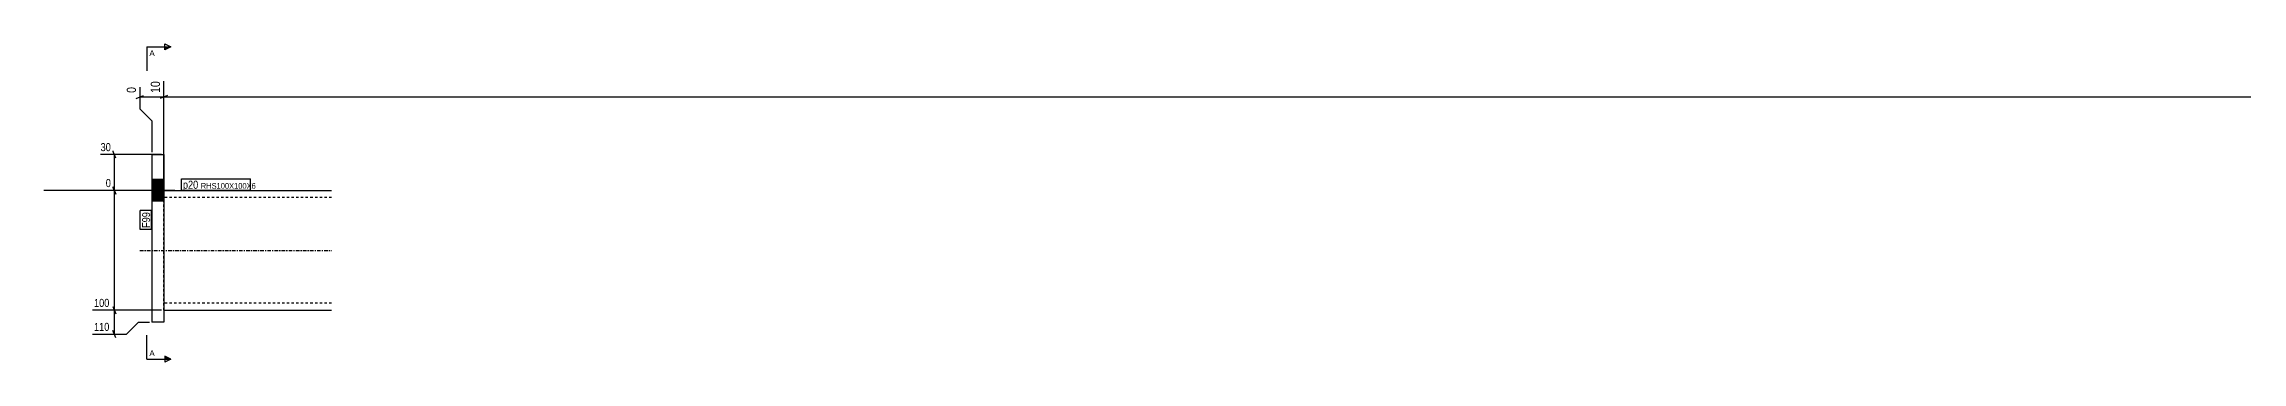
# Model space of a CAD drawing. Header units: millimetres. Extents: x 5 to 26008, y 5 to 1207.
# Drawn here: x 22338 to 24173, y 5 to 270 of the extents above; entities that cross this region are included whole.
import ezdxf

# ---------------------------------------------------------------- set-up
doc = ezdxf.new("R2010")
doc.units = ezdxf.units.MM
doc.linetypes.add('DXK_LINE_DOT2', pattern=[3.9198, 1.9599, -1.9599])
doc.linetypes.add('DXK_LINE_DOT3', pattern=[5.9187, 2.979, -0.9799, 0.9799, -0.9799])
for name, color, linetype in [('MÅLSÆTNING', 7, 'Continuous'), ('STÅL', 7, 'Continuous'), ('TEKST', 7, 'Continuous')]:
    doc.layers.add(name, color=color, linetype=linetype)
doc.styles.add('Arial', font='ARIAL.TTF', dxfattribs={"height": 0.2})
doc.styles.add('Arial Narrow', font='ARIALN.TTF', dxfattribs={"height": 0.2})

msp = doc.modelspace()

# ---------------------------------------------------------------- hatches: boundary and pattern name
at = {"layer": 'STÅL', "linetype": 'Continuous'}
msp.add_hatch(color=96, dxfattribs=at).paths.add_polyline_path([(22437.8, 139), (22437.8, 157), (22427.8, 157), (22427.8, 139)])
msp.add_hatch(color=96, dxfattribs=at).paths.add_polyline_path([(22437.8, 139), (22437.8, 157), (22427.8, 157), (22427.8, 139)])

# ---------------------------------------------------------------- linework, layer by layer
at = {"layer": 'MÅLSÆTNING', "color": 7, "linetype": 'Continuous'}
for p, q in [((22437.8, 150), (22437.8, 239.1)), ((22437.8, 150), (22437.8, 239.1)), ((22414.8, 224.8), (22420.8, 227.2)), ((22417.8, 234.2), (22417.8, 216)), ((22417.8, 226), (22437.8, 226)), ((22440.8, 227.2), (22434.8, 224.8)), ((22440.8, 227.2), (22434.8, 224.8)), ((22437.8, 226), (24702.8, 226)), ((22417.8, 216), (22427.8, 206)), ((22427.8, 206), (22427.8, 180)), ((22435.8, 178), (22385.1, 178)), ((22397.8, 175), (22395.4, 181)), ((22396.6, 148), (22396.6, 178)), ((22425.8, 148), (22389.4, 148)), ((22425.8, 148), (22389.4, 148)), ((22395.4, 151), (22397.8, 145)), ((22397.8, 145), (22395.4, 151)), ((22396.6, 48), (22396.6, 148)), ((22435.8, 48), (22378.3, 48)), ((22435.8, 48), (22378.3, 48)), ((22395.4, 51), (22397.8, 45)), ((22395.4, 51), (22397.8, 45)), ((22396.6, 28), (22396.6, 48)), ((22406.6, 28), (22416.6, 38)), ((22416.6, 38), (22425.8, 38)), ((22378.3, 28), (22406.6, 28)), ((22397.8, 25), (22395.4, 31))]:
    msp.add_line(p, q, dxfattribs=at)
at = {"layer": 'STÅL', "color": 2, "linetype": 'Continuous'}
for p, q in [((22427.8, 178), (22437.8, 178)), ((22427.8, 178), (22427.8, 38)), ((22437.8, 178), (22437.8, 38)), ((22437.8, 148), (22577.8, 148)), ((22437.8, 38), (22427.8, 38)), ((22437.8, 48), (22577.8, 48))]:
    msp.add_line(p, q, dxfattribs=at)
at = {"layer": 'STÅL', "color": 96, "linetype": 'Continuous'}
for p, q in [((22447, 148), (22337.8, 148)), ((22447, 148), (22337.8, 148)), ((22437.8, 157), (22427.8, 157)), ((22437.8, 157), (22427.8, 157)), ((22437.8, 139), (22427.8, 139)), ((22437.8, 139), (22427.8, 139))]:
    msp.add_line(p, q, dxfattribs=at)
at = {"layer": 'STÅL', "color": 7, "linetype": 'DXK_LINE_DOT2'}
for p, q in [((22437.8, 48), (22437.8, 148)), ((22577.8, 142), (22437.8, 142)), ((22577.8, 54), (22437.8, 54))]:
    msp.add_line(p, q, dxfattribs=at)
at = {"layer": 'STÅL', "color": 7, "linetype": 'DXK_LINE_DOT3'}
msp.add_line((22417.8, 98), (22577.8, 98), dxfattribs=at)

# ---------------------------------------------------------------- wipeouts: each hides what was drawn before it
at = {"color": 0, "linetype": 'Continuous'}
for points in [[(22430.2, 260.2), (22430.2, 265.2), (22425.8, 265.2), (22425.8, 260.2)], [(22430.2, 9.8), (22430.2, 14.8), (22425.8, 14.8), (22425.8, 9.8)]]:
    msp.add_wipeout(points, dxfattribs=at).dxf.layer = 'TEKST'

# ---------------------------------------------------------------- next in the draw order: hatches: boundary and pattern name
at = {"layer": 'TEKST', "linetype": 'Continuous'}
for points in [[(22438.8, 265.2), (22438.8, 267.7), (22443.8, 267.7)], [(22438.8, 7.3), (22438.8, 9.8), (22443.8, 7.3)]]:
    msp.add_hatch(color=30, dxfattribs=at).paths.add_polyline_path(points)

# ---------------------------------------------------------------- next in the draw order: linework, layer by layer
at = {"layer": 'TEKST', "color": 7, "linetype": 'Continuous'}
for p, q in [((22423.8, 267.7), (22443.8, 267.7)), ((22423.8, 7.3), (22423.8, 27.3)), ((22423.8, 7.3), (22443.8, 7.3))]:
    msp.add_line(p, q, dxfattribs=at)
at = {"layer": 'TEKST', "color": 30, "linetype": 'Continuous'}
for p, q in [((22438.8, 265.2), (22438.8, 270.2)), ((22438.8, 270.2), (22443.8, 267.7)), ((22443.8, 267.7), (22438.8, 265.2)), ((22443.8, 7.3), (22438.8, 9.8)), ((22438.8, 9.8), (22438.8, 4.8)), ((22443.8, 7.3), (22438.8, 4.8))]:
    msp.add_line(p, q, dxfattribs=at)

# ---------------------------------------------------------------- next in the draw order: texts
at = {"layer": 'TEKST', "color": 3, "linetype": 'Continuous', "style": 'Arial'}
for p in [(22425.8, 260.2), (22425.8, 9.8)]:
    msp.add_text('A', height=4.78, dxfattribs=at).set_placement(p)

# ---------------------------------------------------------------- next in the draw order: wipeouts: each hides what was drawn before it
at = {"color": 0, "linetype": 'Continuous'}
for points in [[(22436.2, 240.7), (22425, 240.7), (22425, 227.8), (22436.2, 227.8)], [(22395, 179.4), (22395, 189.2), (22383.7, 189.2), (22383.7, 179.4)], [(22395, 149.4), (22395, 159.2), (22388, 159.2), (22388, 149.4)], [(22393.8, 49.4), (22393.8, 59.2), (22378.2, 59.2), (22378.2, 49.4)], [(22393.8, 29.4), (22393.8, 39.2), (22378.2, 39.2), (22378.2, 29.4)]]:
    msp.add_wipeout(points, dxfattribs=at).dxf.layer = 'MÅLSÆTNING'
at = {"color": 0}
for points in [[(22466.6, 149.4), (22466.6, 156.4), (22453.8, 156.4), (22453.8, 149.4)], [(22426.4, 130), (22419.4, 130), (22419.4, 116.7), (22426.4, 116.7)]]:
    msp.add_wipeout(points, dxfattribs=at).dxf.layer = 'TEKST'

# ---------------------------------------------------------------- next in the draw order: linework, layer by layer
at = {"layer": 'TEKST', "color": 7, "linetype": 'Continuous'}
msp.add_line((22423.8, 267.7), (22423.8, 247.7), dxfattribs=at)

# ---------------------------------------------------------------- next in the draw order: texts
at = {"layer": 'MÅLSÆTNING', "color": 3, "linetype": 'Continuous', "style": 'Arial Narrow'}
msp.add_text('10', height=7.64, rotation=90.0002, dxfattribs=at).set_placement((22434.6, 229.4))
for s, p in [('30', (22385.1, 180.8)), ('0', (22389.4, 150.8)), ('100', (22379.6, 50.8)), ('110', (22379.6, 30.8))]:
    msp.add_text(s, height=6.68, dxfattribs=at).set_placement(p)

# ---------------------------------------------------------------- next in the draw order: wipeouts: each hides what was drawn before it
at = {"color": 0, "linetype": 'Continuous'}
msp.add_wipeout([(22416.2, 235.8), (22405, 235.8), (22405, 227.8), (22416.2, 227.8)], dxfattribs=at).dxf.layer = 'MÅLSÆTNING'
at = {"color": 0}
for points in [[(22466.6, 149.4), (22466.6, 156.4), (22453.8, 156.4), (22453.8, 149.4)], [(22426.4, 130), (22419.4, 130), (22419.4, 116.7), (22426.4, 116.7)]]:
    msp.add_wipeout(points, dxfattribs=at).dxf.layer = 'TEKST'

# ---------------------------------------------------------------- next in the draw order: linework, layer by layer
at = {"layer": 'TEKST', "color": 7, "linetype": 'Continuous'}
for p, q in [((22452.6, 148.2), (22452.6, 157.6)), ((22418.2, 115.5), (22418.2, 131.2)), ((22427.6, 131.2), (22418.2, 131.2)), ((22427.6, 115.5), (22427.6, 131.2)), ((22427.6, 115.5), (22418.2, 115.5))]:
    msp.add_line(p, q, dxfattribs=at)

# ---------------------------------------------------------------- next in the draw order: texts
at = {"layer": 'MÅLSÆTNING', "color": 3, "linetype": 'Continuous', "style": 'Arial Narrow'}
msp.add_text('0', height=7.64, rotation=90.0002, dxfattribs=at).set_placement((22414.6, 229.4))
at = {"layer": 'TEKST', "color": 3, "style": 'Arial Narrow'}
msp.add_text('F99', height=6.68, rotation=90.0002, dxfattribs=at).set_placement((22426.4, 116.7))

# ---------------------------------------------------------------- next in the draw order: wipeouts: each hides what was drawn before it
at = {"color": 0}
msp.add_wipeout([(22508.9, 149.4), (22508.9, 154.4), (22468.7, 154.4), (22468.7, 149.4)], dxfattribs=at).dxf.layer = 'TEKST'

# ---------------------------------------------------------------- next in the draw order: wipeouts: each hides what was drawn before it
msp.add_wipeout([(22508.9, 149.4), (22508.9, 154.4), (22468.7, 154.4), (22468.7, 149.4)], dxfattribs=at).dxf.layer = 'TEKST'

# ---------------------------------------------------------------- next in the draw order: linework, layer by layer
at = {"layer": 'TEKST', "color": 7, "linetype": 'Continuous'}
for p, q in [((22452.6, 157.6), (22510.1, 157.6)), ((22452.6, 148.2), (22510.1, 148.2)), ((22510.1, 148.2), (22510.1, 157.6))]:
    msp.add_line(p, q, dxfattribs=at)

# ---------------------------------------------------------------- next in the draw order: texts
at = {"layer": 'TEKST', "color": 3, "style": 'Arial Narrow'}
for s, height, p in [('p20', 6.68, (22453.8, 149.4)), ('RHS100X100X6', 4.772, (22468.7, 149.4))]:
    msp.add_text(s, height=height, dxfattribs=at).set_placement(p)

doc.saveas('drawing.dxf')
